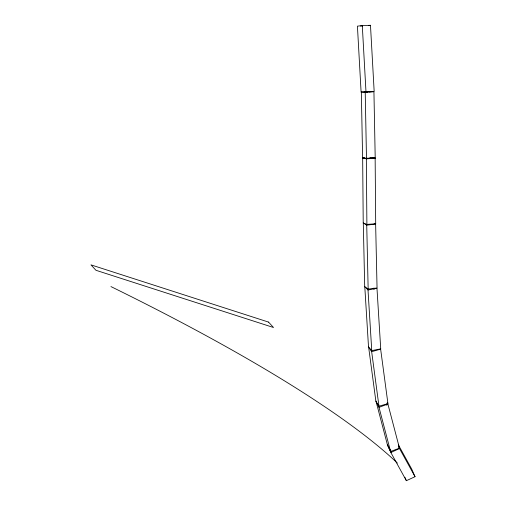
<?xml version="1.0" encoding="UTF-8"?>
<svg xmlns="http://www.w3.org/2000/svg" width="506" height="506" viewBox="0 0 506 506"><rect width="100%" height="100%" fill="white"/><g stroke="black" fill="none" stroke-linecap="round" stroke-linejoin="round"><path stroke-width="0.76" d="M390.847 452.528L399.5 448.525L415.034 476.696L406.375 480.7L390.847 452.528L387.507 444.875L391.676 452.434M387.893 404.003L399.474 448.164L390.581 451.51L379.007 407.349L387.893 404.003L387.216 402.605M371.663 351.695L380.638 349.146L387.944 403.655L378.969 406.204L375.907 401.422L368.602 346.914L371.663 351.695L378.969 406.204M368.007 290.001L376.976 288.243L380.721 348.862L371.752 350.614L368.526 347.198L364.782 286.586L368.007 290.001L371.752 350.614M362.29 25.559L357.426 26.16L361.107 92.231L374.162 91.371L370.481 25.3L362.29 25.559L365.971 91.624M368.4 25.559L370.481 25.3M369.298 91.972L372.081 91.624M366.736 225.145L375.635 224.063L377.052 287.996L368.153 289.078L364.706 286.832L363.289 222.906L366.736 225.145L368.153 289.078M366.338 158.859L375.142 158.258L375.699 223.797L366.894 224.398L363.219 223.171L362.663 157.632L366.338 158.859L366.894 224.398M364.244 91.7L372.378 91.662M365.218 92.124L373.934 91.782L375.205 157.929L366.483 158.27L362.606 157.961L361.335 91.814L365.218 92.124L366.483 158.27M362.606 157.961L364.782 157.872M369.867 157.676L375.205 157.929M360.405 26.065L362.638 25.996M364.086 92.136L367.811 92.016M372.941 157.524L375.142 158.258M374.231 223.31L375.699 223.797M374.484 223.317L375.635 224.063M398.437 444.995L411.694 469.043L415.034 476.696M398.456 446.071L399.474 448.164M379.007 407.349L375.958 401.075L387.533 445.236L390.581 451.51M398.892 447.133L399.5 448.525M404.857 477.221L406.375 480.7M386.439 403.82L386.837 405.344M373.94 287.977L374.035 289.552M110.941 286.579A674.783 117.177 21.4 0 1 397.368 463.066M268.522 322.082L90.966 264.866L95.963 270.293L273.512 327.508L268.522 322.082"/></g></svg>
